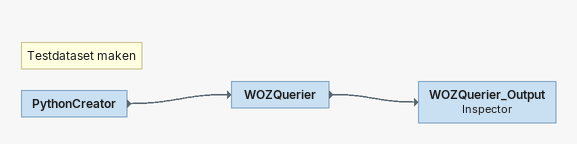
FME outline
Note: Testdataset maken
PythonCreator
    -> WOZQuerier
WOZQuerier
    -> WOZQuerier_Output
WOZQuerier_Output: Inspector
